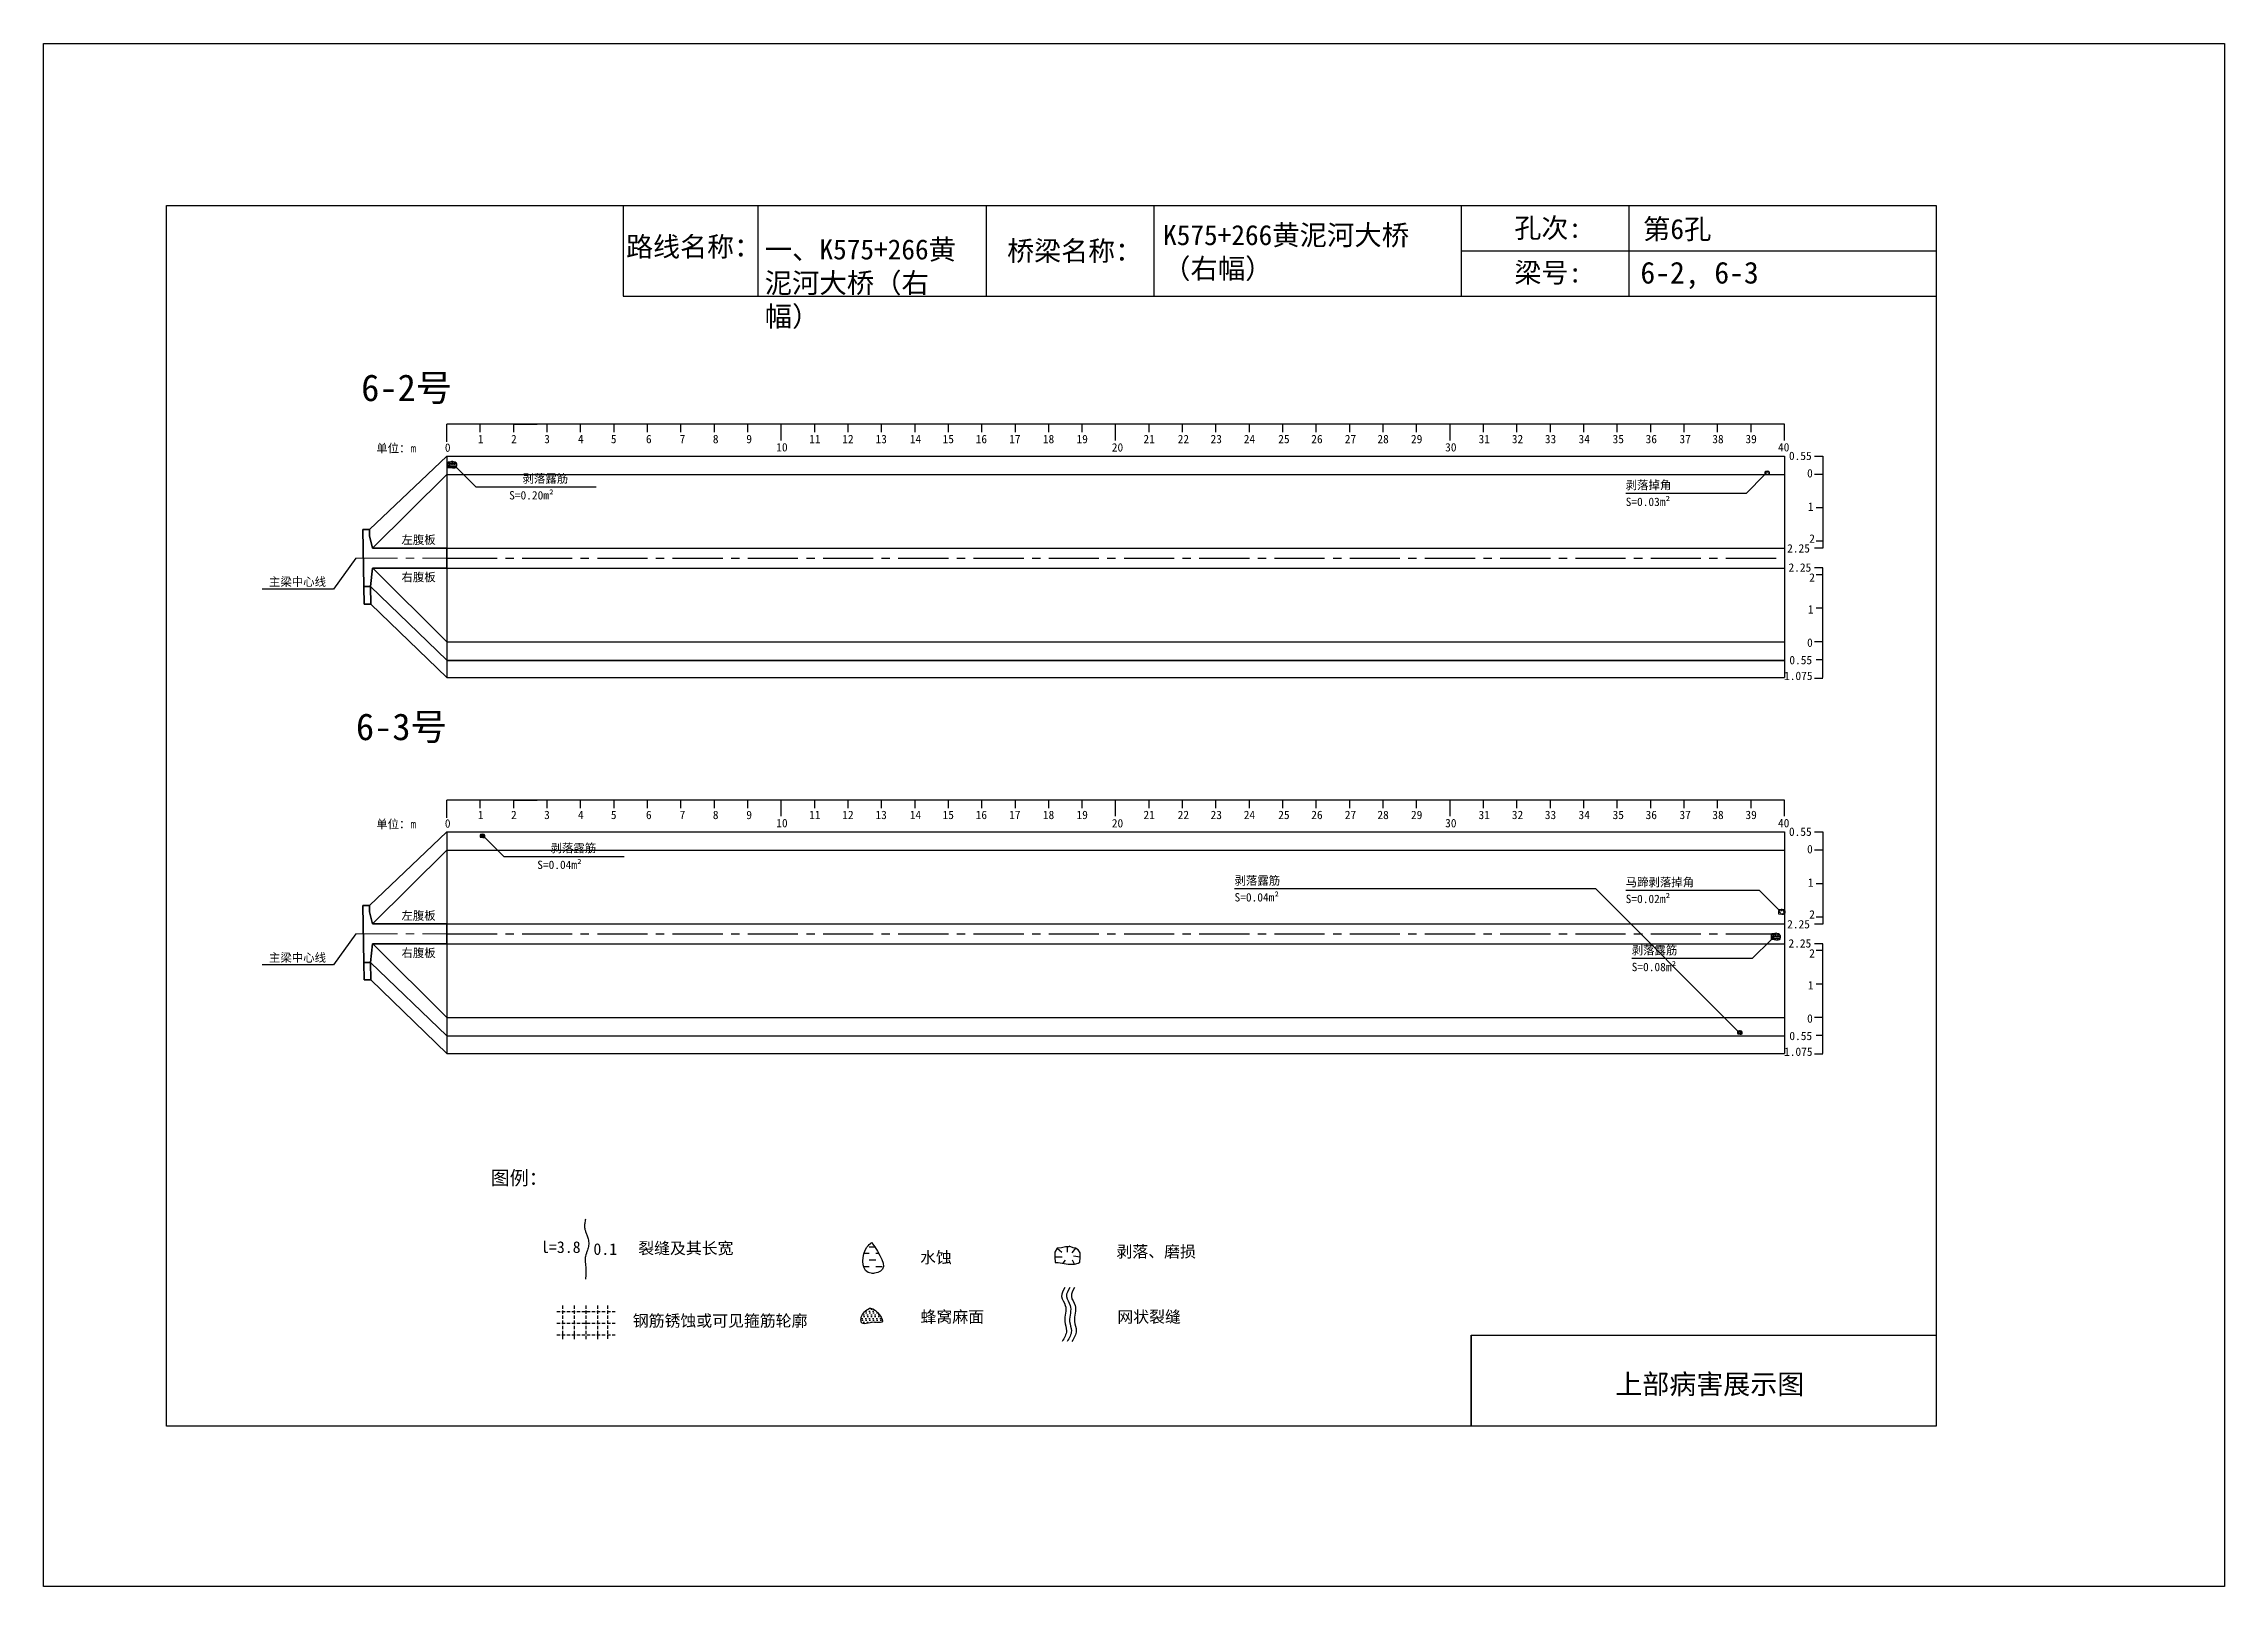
# Model space of a CAD drawing. Header units: millimetres. Extents: x -37 to 615, y -48 to 413.
import ezdxf

# ---------------------------------------------------------------- set-up
doc = ezdxf.new("R2010")
doc.units = ezdxf.units.MM
for name, pattern in [('CENTER', [2, 1.25, -0.25, 0.25, -0.25]), ('CENTER2', [1.125, 0.75, -0.125, 0.125, -0.125]), ('DASHED', [0.75, 0.5, -0.25])]:
    doc.linetypes.add(name, pattern=pattern)
for name, color, linetype in [('加固措施', 7, 'Continuous'), ('图层1', 7, 'Continuous'), ('病害', 5, 'Continuous'), ('轮廓', 3, 'Continuous')]:
    doc.layers.add(name, color=color, linetype=linetype)
doc.layers.add('虚线', color=7, linetype='Continuous', lineweight=30)
doc.styles.get("Standard").update_dxf_attribs({"font": ''})
doc.styles.add('汉字', font='')
doc.styles.get('Standard').set_extended_font_data('SimSun')
doc.styles.get('汉字').set_extended_font_data('SimSun')
pattern_1 = [(0, (-3997.7199, -288.9294), (0.55266586, 1.10533173), [0, -1.10533173])]
pattern_2 = [(0, (-6886.571, -700.7115), (0.55266586, 1.10533173), [0, -1.10533173])]
pattern_3 = [(0, (-3576.1421, -199.0757), (1.9895971, 1.9895971), [1.9895971, -1.9895971])]

# ---------------------------------------------------------------- blocks, each defined once
blk = doc.blocks.new('adfsd')
at = {"lineweight": -2, "ltscale": 0.5}
for p, q in [((1140.897, -3083.694), (1140.936, -3083.729)), ((1140.983, -3083.682), (1140.981, -3083.729)), ((1141.053, -3083.694), (1141.022, -3083.735)), ((1140.876, -3083.768), (1140.94, -3083.769)), ((1140.948, -3083.824), (1140.969, -3083.796)), ((1141.045, -3083.83), (1141.028, -3083.796)), ((1141.094, -3083.772), (1141.036, -3083.763))]:
    blk.add_line(p, q, dxfattribs=at)
blk.add_lwpolyline([(1141, -3083.682), (1140.967, -3083.682), (1140.934, -3083.69), (1140.897, -3083.694), (1140.876, -3083.727), (1140.876, -3083.768), (1140.88, -3083.818), (1140.905, -3083.818), (1140.991, -3083.83), (1141.045, -3083.83), (1141.078, -3083.822), (1141.09, -3083.814), (1141.094, -3083.772), (1141.094, -3083.735), (1141.078, -3083.707), (1141.053, -3083.694), (1141.033, -3083.69), (1141, -3083.678)], dxfattribs=at)
blk = doc.blocks.new('chi')
at = {"color": 0}
for p, q in [((1147.409, -3079.329), (1147.409, -3078.8)), ((1187.409, -3078.8), (1147.409, -3078.8)), ((1148.409, -3079.041), (1148.409, -3078.8)), ((1149.409, -3079.041), (1149.409, -3078.8)), ((1149.409, -3078.8), (1150.109, -3078.8)), ((1150.409, -3079.041), (1150.409, -3078.8)), ((1151.409, -3079.041), (1151.409, -3078.8)), ((1152.409, -3079.041), (1152.409, -3078.8)), ((1153.409, -3079.041), (1153.409, -3078.8)), ((1154.409, -3079.041), (1154.409, -3078.8)), ((1155.409, -3079.041), (1155.409, -3078.8)), ((1156.409, -3079.041), (1156.409, -3078.8)), ((1157.409, -3079.283), (1157.409, -3078.8)), ((1158.409, -3079.041), (1158.409, -3078.8)), ((1159.409, -3079.041), (1159.409, -3078.8)), ((1160.409, -3079.041), (1160.409, -3078.8)), ((1161.409, -3079.041), (1161.409, -3078.8)), ((1162.409, -3079.041), (1162.409, -3078.8)), ((1163.409, -3079.041), (1163.409, -3078.8)), ((1164.409, -3079.041), (1164.409, -3078.8)), ((1165.409, -3079.041), (1165.409, -3078.8)), ((1166.409, -3079.041), (1166.409, -3078.8)), ((1167.409, -3079.283), (1167.409, -3078.8)), ((1168.409, -3079.041), (1168.409, -3078.8)), ((1169.409, -3079.041), (1169.409, -3078.8)), ((1170.409, -3079.041), (1170.409, -3078.8)), ((1171.409, -3079.041), (1171.409, -3078.8)), ((1172.409, -3079.041), (1172.409, -3078.8)), ((1173.409, -3079.041), (1173.409, -3078.8)), ((1174.409, -3079.041), (1174.409, -3078.8)), ((1175.409, -3079.041), (1175.409, -3078.8)), ((1176.409, -3079.041), (1176.409, -3078.8)), ((1177.409, -3079.283), (1177.409, -3078.8)), ((1178.409, -3079.041), (1178.409, -3078.8)), ((1179.409, -3079.041), (1179.409, -3078.8)), ((1180.409, -3079.041), (1180.409, -3078.8)), ((1181.409, -3079.041), (1181.409, -3078.8)), ((1182.409, -3079.041), (1182.409, -3078.8)), ((1183.409, -3079.041), (1183.409, -3078.8)), ((1184.409, -3079.041), (1184.409, -3078.8)), ((1185.409, -3079.041), (1185.409, -3078.8)), ((1186.409, -3079.041), (1186.409, -3078.8)), ((1187.409, -3079.283), (1187.409, -3078.8))]:
    blk.add_line(p, q, dxfattribs=at)
for s, p in [('0', (1147.349, -3079.623)), ('1', (1148.339, -3079.368)), ('2', (1149.328, -3079.368)), ('3', (1150.319, -3079.368)), ('4', (1151.329, -3079.368)), ('5', (1152.313, -3079.368)), ('6', (1153.363, -3079.368)), ('7', (1154.37, -3079.368)), ('8', (1155.363, -3079.368)), ('9', (1156.363, -3079.368)), ('10', (1157.259, -3079.613)), ('11', (1158.242, -3079.368)), ('12', (1159.233, -3079.368)), ('13', (1160.227, -3079.368)), ('14', (1161.252, -3079.368)), ('15', (1162.233, -3079.368)), ('16', (1163.223, -3079.368)), ('17', (1164.224, -3079.368)), ('18', (1165.232, -3079.368)), ('19', (1166.238, -3079.368)), ('20', (1167.294, -3079.617)), ('21', (1168.24, -3079.368)), ('22', (1169.264, -3079.368)), ('23', (1170.247, -3079.368)), ('24', (1171.24, -3079.368)), ('25', (1172.271, -3079.368)), ('26', (1173.258, -3079.368)), ('27', (1174.261, -3079.368)), ('28', (1175.236, -3079.368)), ('29', (1176.24, -3079.368)), ('30', (1177.262, -3079.613)), ('31', (1178.261, -3079.368)), ('32', (1179.256, -3079.368)), ('33', (1180.243, -3079.368)), ('34', (1181.251, -3079.368)), ('35', (1182.269, -3079.368)), ('36', (1183.256, -3079.368)), ('37', (1184.269, -3079.368)), ('38', (1185.251, -3079.368)), ('39', (1186.242, -3079.368)), ('40', (1187.216, -3079.613))]:
    blk.add_text(s, height=0.25).set_placement(p)
blk = doc.blocks.new('kopp')
at = {"color": 0}
for p, q in [((1188.308, -3078.25), (1188.558, -3078.25)), ((1188.558, -3078.25), (1188.558, -3078.8)), ((1188.558, -3078.8), (1188.308, -3078.8)), ((1188.558, -3078.8), (1188.558, -3079.8)), ((1188.558, -3079.8), (1188.358, -3079.8)), ((1188.558, -3079.8), (1188.558, -3079.8)), ((1188.558, -3079.8), (1188.558, -3080.8)), ((1188.558, -3081.009), (1188.308, -3081.009)), ((1188.558, -3080.8), (1188.358, -3080.8)), ((1188.558, -3080.8), (1188.558, -3081.009)), ((1188.558, -3081.592), (1188.308, -3081.592)), ((1188.558, -3081.8), (1188.358, -3081.8)), ((1188.558, -3081.8), (1188.558, -3081.592)), ((1188.558, -3082.8), (1188.558, -3081.8)), ((1188.558, -3082.8), (1188.358, -3082.8)), ((1188.558, -3083.8), (1188.558, -3082.8)), ((1188.558, -3082.8), (1188.558, -3082.8)), ((1188.558, -3083.8), (1188.308, -3083.8)), ((1188.558, -3084.875), (1188.558, -3083.8)), ((1188.558, -3084.338), (1188.358, -3084.338)), ((1188.308, -3084.888), (1188.558, -3084.888))]:
    blk.add_line(p, q, dxfattribs=at)
for s, p in [('0.55', (1187.543, -3078.37)), ('0', (1188.086, -3078.891)), ('1', (1188.109, -3079.89)), ('2', (1188.15, -3080.842)), ('2.25', (1187.49, -3081.135)), ('2.25', (1187.53, -3081.708)), ('2', (1188.15, -3082.006)), ('1', (1188.109, -3082.959)), ('0', (1188.086, -3083.954)), ('0.55', (1187.556, -3084.474)), ('1.075', (1187.398, -3084.946))]:
    blk.add_text(s, height=0.25).set_placement(p)

msp = doc.modelspace()

# ---------------------------------------------------------------- hatches: boundary and pattern name
at = {"layer": '加固措施', "lineweight": -2}
h = msp.add_hatch(dxfattribs=at)
h.set_pattern_fill('DASH', color=256, scale=0.626645)
h.set_pattern_definition(pattern_3)
edge = h.paths.add_edge_path()
edge.add_spline(control_points=[(210.85, 54.88), (210.36, 54.45), (208.03, 52.39), (207.41, 44.9), (216.74, 46.23), (213.29, 51.3), (210.85, 54.88)], knot_values=[0, 0, 0, 0, 3.237042, 15.187225, 21.182779, 35.601669, 35.601669, 35.601669, 35.601669], degree=3, periodic=0)
h = msp.add_hatch(dxfattribs=at)
h.set_pattern_fill('DASH', color=256, scale=0.626645)
h.set_pattern_definition(pattern_3)
edge = h.paths.add_edge_path()
edge.add_spline(control_points=[(210.85, 54.88), (210.36, 54.45), (208.03, 52.39), (207.41, 44.9), (216.74, 46.23), (213.29, 51.3), (210.85, 54.88)], knot_values=[0, 0, 0, 0, 3.237042, 15.187225, 21.182779, 35.601669, 35.601669, 35.601669, 35.601669], degree=3, periodic=0)
h = msp.add_hatch(dxfattribs=at)
h.set_pattern_fill('DOTS', scale=0.696272)
h.set_pattern_definition(pattern_1)
edge = h.paths.add_edge_path()
edge.add_spline(control_points=[(210.19, 35.22), (209.15, 34.51), (207.68, 33.49), (207.52, 29.75), (211, 31.47), (215.72, 30.12), (212.21, 35.3), (210.31, 35.22), (210.19, 35.22)], knot_values=[0, 0, 0, 0, 5.205471, 7.397577, 12.944796, 16.169923, 23.88441, 24.400432, 24.400432, 24.400432, 24.400432], degree=3, periodic=0)
h = msp.add_hatch(dxfattribs=at)
h.set_pattern_fill('DOTS', scale=0.696272)
h.set_pattern_definition(pattern_1)
edge = h.paths.add_edge_path()
edge.add_spline(control_points=[(210.19, 35.22), (209.15, 34.51), (207.68, 33.49), (207.52, 29.75), (211, 31.47), (215.72, 30.12), (212.21, 35.3), (210.31, 35.22), (210.19, 35.22)], knot_values=[0, 0, 0, 0, 5.205471, 7.397577, 12.944796, 16.169923, 23.88441, 24.400432, 24.400432, 24.400432, 24.400432], degree=3, periodic=0)
at = {"layer": '病害', "lineweight": -2}
h = msp.add_hatch(dxfattribs=at)
h.set_pattern_fill('DOTS', color=4, scale=0.696272, style=0)
h.set_pattern_definition(pattern_2)
edge = h.paths.add_edge_path()
edge.add_spline(control_points=[(210.19, 35.22), (209.15, 34.51), (207.68, 33.49), (207.52, 29.75), (211, 31.47), (215.72, 30.12), (212.21, 35.3), (210.31, 35.22), (210.19, 35.22)], knot_values=[0, 0, 0, 0, 1.041094, 1.479515, 2.588959, 3.233985, 4.776882, 4.880086, 4.880086, 4.880086, 4.880086], degree=3, periodic=0)
h = msp.add_hatch(dxfattribs=at)
h.set_pattern_fill('DOTS', color=4, scale=0.696272, style=0)
h.set_pattern_definition(pattern_2)
edge = h.paths.add_edge_path()
edge.add_spline(control_points=[(210.19, 35.22), (209.15, 34.51), (207.68, 33.49), (207.52, 29.75), (211, 31.47), (215.72, 30.12), (212.21, 35.3), (210.31, 35.22), (210.19, 35.22)], knot_values=[0, 0, 0, 0, 1.041094, 1.479515, 2.588959, 3.233985, 4.776882, 4.880086, 4.880086, 4.880086, 4.880086], degree=3, periodic=0)

# ---------------------------------------------------------------- linework, layer by layer
at = {"color": 0, "linetype": 'ByBlock'}
for p, q in [((0, 364.85), (529.17, 364.85)), ((0, 0), (0, 364.85)), ((136.5, 364.85), (136.5, 337.72)), ((245.1, 364.85), (245.1, 337.72)), ((387.13, 364.85), (387.13, 337.72)), ((437.29, 364.79), (437.29, 337.66)), ((529.17, 364.85), (529.17, 0)), ((136.5, 337.72), (529.17, 337.72)), ((390.12, 0), (390.12, 27.12)), ((390.12, 27.12), (529.17, 27.12)), ((529.17, 0), (0, 0))]:
    msp.add_line(p, q, dxfattribs=at)
at = {"color": 0}
for p, q in [((60.65, 267.93), (83.82, 289.93)), ((83.82, 289.93), (83.82, 223.68)), ((83.82, 289.93), (483.82, 289.93)), ((483.82, 289.93), (483.82, 223.68)), ((61.57, 262.43), (83.82, 284.43)), ((83.82, 262.43), (483.82, 262.43)), ((483.82, 262.43), (483.82, 259.43)), ((56.57, 259.43), (49.96, 250.17)), ((61.64, 256.43), (83.82, 234.43)), ((83.82, 256.43), (483.82, 256.43)), ((49.96, 250.17), (28.63, 250.17)), ((60.99, 250.93), (83.82, 228.93)), ((61.09, 245.68), (83.82, 223.68)), ((83.82, 234.43), (483.82, 234.43)), ((83.82, 228.93), (483.82, 228.93)), ((83.82, 228.81), (483.82, 228.81)), ((83.82, 223.68), (483.82, 223.68)), ((60.65, 155.59), (83.82, 177.59)), ((83.82, 177.59), (83.82, 111.34)), ((83.82, 177.59), (483.82, 177.59)), ((483.82, 177.59), (483.82, 111.34)), ((61.57, 150.08), (83.82, 172.09)), ((83.82, 172.09), (483.82, 172.09)), ((83.82, 150.09), (483.82, 150.09)), ((483.82, 150.09), (483.82, 147.09)), ((56.57, 147.09), (49.96, 137.83)), ((61.64, 144.09), (83.82, 122.09)), ((83.82, 144.09), (483.82, 144.09)), ((49.96, 137.83), (28.63, 137.83)), ((60.99, 138.59), (83.82, 116.59)), ((61.09, 133.34), (83.82, 111.34)), ((83.82, 122.09), (483.82, 122.09)), ((83.82, 116.59), (483.82, 116.59)), ((83.82, 111.34), (483.82, 111.34))]:
    msp.add_line(p, q, dxfattribs=at)
at = {"color": 1, "linetype": 'DASHED'}
for p, q in [((84, 287.81), (86.79, 287.81)), ((84, 287.32), (86.79, 287.32)), ((84.7, 286.35), (84.7, 288.29)), ((85.39, 286.35), (85.39, 288.29)), ((86.09, 286.35), (86.09, 288.29)), ((84, 286.83), (86.79, 286.83)), ((93.8, 176.62), (95.19, 176.62)), ((93.8, 176.38), (95.19, 176.38)), ((93.8, 176.14), (95.19, 176.14)), ((94.15, 175.89), (94.15, 176.87)), ((94.5, 175.89), (94.5, 176.87)), ((94.85, 175.89), (94.85, 176.87)), ((479.8, 146.81), (482.59, 146.81)), ((479.8, 146.33), (482.59, 146.33)), ((479.8, 145.84), (482.59, 145.84)), ((480.5, 145.35), (480.5, 147.3)), ((481.19, 145.35), (481.19, 147.3)), ((481.89, 145.35), (481.89, 147.3)), ((469.8, 117.86), (471.19, 117.86)), ((469.8, 117.62), (471.19, 117.62)), ((470.15, 117.13), (470.15, 118.11)), ((470.5, 117.13), (470.5, 118.11)), ((470.85, 117.13), (470.85, 118.11)), ((469.8, 117.38), (471.19, 117.38))]:
    msp.add_line(p, q, dxfattribs=at)
at = {"color": 7}
for p, q in [((84, 287.13), (84.82, 287.12)), ((84.26, 288.08), (84.77, 287.64)), ((85.37, 288.24), (85.34, 287.64)), ((86.26, 288.08), (85.86, 287.56)), ((86.79, 287.08), (86.04, 287.2)), ((84.92, 286.42), (85.19, 286.78)), ((86.16, 286.35), (85.94, 286.78)), ((478, 284.79), (478.41, 284.79)), ((478.13, 285.27), (478.38, 285.05)), ((478.46, 284.44), (478.59, 284.62)), ((478.68, 285.35), (478.67, 285.05)), ((479.13, 285.27), (478.93, 285.01)), ((479.08, 284.4), (478.97, 284.62)), ((479.39, 284.77), (479.02, 284.83)), ((93.8, 176.29), (94.21, 176.28)), ((93.93, 176.76), (94.18, 176.54)), ((94.26, 175.93), (94.39, 176.11)), ((94.48, 176.84), (94.47, 176.54)), ((94.93, 176.76), (94.73, 176.5)), ((94.88, 175.89), (94.77, 176.11)), ((95.19, 176.26), (94.82, 176.32)), ((482, 153.57), (482.59, 153.56)), ((482.19, 154.24), (482.55, 153.93)), ((482.66, 153.06), (482.85, 153.31)), ((482.98, 154.36), (482.96, 153.93)), ((483.62, 154.24), (483.34, 153.87)), ((483.55, 153), (483.39, 153.31)), ((484, 153.53), (483.47, 153.61)), ((479.8, 146.14), (480.62, 146.13)), ((480.06, 147.09), (480.57, 146.65)), ((480.72, 145.43), (480.99, 145.79)), ((481.17, 147.25), (481.14, 146.65)), ((482.06, 147.09), (481.66, 146.57)), ((481.96, 145.35), (481.74, 145.79)), ((482.59, 146.09), (481.84, 146.21)), ((469.8, 117.53), (470.21, 117.52)), ((469.93, 118), (470.18, 117.78)), ((470.48, 118.08), (470.47, 117.78)), ((470.93, 118), (470.73, 117.74)), ((471.19, 117.5), (470.82, 117.56)), ((470.26, 117.17), (470.39, 117.35)), ((470.88, 117.13), (470.77, 117.35))]:
    msp.add_line(p, q, dxfattribs=at)
msp.add_line((83.82, 284.43), (483.82, 284.43))
at = {"color": 1, "linetype": 'CENTER2', "ltscale": 20}
for p, q in [((83.82, 259.43), (483.82, 259.43)), ((83.82, 147.09), (483.82, 147.09))]:
    msp.add_line(p, q, dxfattribs=at)
at = {"color": 1, "linetype": 'DASHED', "ltscale": 2}
for p, q in [((116.71, 34.25), (134.11, 34.25)), ((116.71, 34.25), (134.11, 34.25)), ((118.45, 35.99), (118.45, 25.55)), ((118.45, 35.99), (118.45, 25.55)), ((121.93, 35.99), (121.93, 25.55)), ((121.93, 35.99), (121.93, 25.55)), ((125.41, 35.99), (125.41, 25.55)), ((125.41, 35.99), (125.41, 25.55)), ((128.89, 35.99), (128.89, 25.55)), ((128.89, 35.99), (128.89, 25.55)), ((131.87, 36.02), (131.87, 25.57)), ((131.87, 36.02), (131.87, 25.57)), ((116.71, 30.77), (134.11, 30.77)), ((116.71, 30.77), (134.11, 30.77)), ((116.71, 27.29), (134.11, 27.29)), ((116.71, 27.29), (134.11, 27.29))]:
    msp.add_line(p, q, dxfattribs=at)
at = {"color": 3, "linetype": 'ByBlock'}
msp.add_lwpolyline([(-36.77, 413.19), (615.38, 413.19), (615.38, -47.93), (-36.77, -47.93)], close=True, dxfattribs=at)
at = {"color": 7}
for points in [[(85.58, 288.24), (85.16, 288.24), (84.74, 288.13), (84.26, 288.08), (84, 287.66), (84, 287.13), (84.05, 286.5), (84.37, 286.5), (85.47, 286.35), (86.16, 286.35), (86.58, 286.45), (86.74, 286.56), (86.79, 287.08), (86.79, 287.56), (86.58, 287.92), (86.26, 288.08), (86, 288.13), (85.58, 288.29)], [(86.79, 286.35), (92.45, 280.69), (128.45, 280.69)], [(478, 284.4), (472.34, 278.74), (436.34, 278.74)], [(478.79, 285.35), (478.58, 285.35), (478.37, 285.29), (478.13, 285.27), (478, 285.06), (478, 284.79), (478.03, 284.48), (478.18, 284.48), (478.74, 284.4), (479.08, 284.4), (479.29, 284.45), (479.37, 284.51), (479.39, 284.77), (479.39, 285), (479.29, 285.19), (479.13, 285.27), (479, 285.29), (478.79, 285.37)], [(94.59, 176.84), (94.38, 176.84), (94.17, 176.79), (93.93, 176.76), (93.8, 176.55), (93.8, 176.29), (93.83, 175.97), (93.98, 175.97), (94.54, 175.89), (94.88, 175.89), (95.09, 175.94), (95.17, 176), (95.19, 176.26), (95.19, 176.5), (95.09, 176.68), (94.93, 176.76), (94.8, 176.79), (94.59, 176.87)], [(95.19, 175.89), (100.85, 170.24), (136.85, 170.24)], [(469.8, 118.11), (427.37, 160.53), (319.37, 160.53)], [(482, 154.4), (476.34, 160.05), (436.34, 160.05)], [(483.13, 154.36), (482.83, 154.36), (482.53, 154.28), (482.19, 154.24), (482, 153.94), (482, 153.57), (482.04, 153.11), (482.26, 153.11), (483.06, 153), (483.55, 153), (483.85, 153.08), (483.96, 153.15), (484, 153.53), (484, 153.87), (483.85, 154.13), (483.62, 154.24), (483.43, 154.28), (483.13, 154.4)], [(479.8, 145.35), (474.14, 139.7), (438.14, 139.7)], [(481.38, 147.25), (480.96, 147.25), (480.54, 147.14), (480.06, 147.09), (479.8, 146.67), (479.8, 146.14), (479.85, 145.51), (480.17, 145.51), (481.27, 145.35), (481.96, 145.35), (482.38, 145.46), (482.54, 145.56), (482.59, 146.09), (482.59, 146.56), (482.38, 146.93), (482.06, 147.09), (481.8, 147.14), (481.38, 147.3)], [(470.59, 118.08), (470.38, 118.08), (470.17, 118.03), (469.93, 118), (469.8, 117.79), (469.8, 117.53), (469.83, 117.21), (469.98, 117.21), (470.54, 117.13), (470.88, 117.13), (471.09, 117.19), (471.17, 117.24), (471.19, 117.5), (471.19, 117.74), (471.09, 117.92), (470.93, 118), (470.8, 118.03), (470.59, 118.11)]]:
    msp.add_lwpolyline(points, dxfattribs=at)
for points in [[(268.59, 41.36), (268.08, 40.47), (267.03, 38.67), (269.71, 35.55), (267.97, 31.9), (269.63, 28.26), (268.46, 26.35), (267.82, 25.31)], [(268.59, 41.36), (268.08, 40.47), (267.03, 38.67), (269.71, 35.55), (267.97, 31.9), (269.63, 28.26), (268.46, 26.35), (267.82, 25.31)], [(270.07, 41.36), (269.55, 40.47), (268.51, 38.67), (271.18, 35.55), (269.44, 31.9), (271.1, 28.26), (269.94, 26.35), (269.3, 25.31)], [(270.07, 41.36), (269.55, 40.47), (268.51, 38.67), (271.18, 35.55), (269.44, 31.9), (271.1, 28.26), (269.94, 26.35), (269.3, 25.31)], [(271.52, 41.36), (271, 40.47), (269.96, 38.67), (272.63, 35.55), (270.89, 31.9), (272.55, 28.26), (271.39, 26.35), (270.75, 25.31)], [(271.52, 41.36), (271, 40.47), (269.96, 38.67), (272.63, 35.55), (270.89, 31.9), (272.55, 28.26), (271.39, 26.35), (270.75, 25.31)]]:
    msp.add_open_spline(points, degree=3, knots=[0, 0, 0, 0, 2.808133, 5.677796, 10.461234, 13.324406, 16.732801, 16.732801, 16.732801, 16.732801])
at = {"lineweight": -2}
msp.add_open_spline([(210.19, 35.22), (209.15, 34.51), (207.68, 33.49), (207.52, 29.75), (211, 31.47), (215.72, 30.12), (212.21, 35.3), (210.31, 35.22), (210.19, 35.22)], degree=3, knots=[0, 0, 0, 0, 3.624423, 5.150725, 9.013098, 11.258664, 16.630045, 16.989336, 16.989336, 16.989336, 16.989336], dxfattribs=at)
msp.add_open_spline([(210.19, 35.22), (209.15, 34.51), (207.68, 33.49), (207.52, 29.75), (211, 31.47), (215.72, 30.12), (212.21, 35.3), (210.31, 35.22), (210.19, 35.22)], degree=3, knots=[0, 0, 0, 0, 3.624423, 5.150725, 9.013098, 11.258664, 16.630045, 16.989336, 16.989336, 16.989336, 16.989336], dxfattribs=at)
at = {"layer": '加固措施', "lineweight": -2}
msp.add_open_spline([(210.85, 54.88), (210.36, 54.45), (208.03, 52.39), (207.41, 44.9), (216.74, 46.23), (213.29, 51.3), (210.85, 54.88)], degree=3, knots=[0, 0, 0, 0, 2.028466, 9.51698, 13.274057, 22.309569, 22.309569, 22.309569, 22.309569], dxfattribs=at)
msp.add_open_spline([(210.85, 54.88), (210.36, 54.45), (208.03, 52.39), (207.41, 44.9), (216.74, 46.23), (213.29, 51.3), (210.85, 54.88)], degree=3, knots=[0, 0, 0, 0, 2.028466, 9.51698, 13.274057, 22.309569, 22.309569, 22.309569, 22.309569], dxfattribs=at)
at = {"layer": '图层1', "lineweight": -2}
msp.add_open_spline([(125.25, 61.82), (125.22, 61.61), (125.18, 61.39), (125.07, 60.75), (125.02, 60.35), (124.99, 59.78), (125, 59.6), (125.02, 59.31), (125.03, 59.21), (125.06, 59), (125.09, 58.89), (125.19, 58.51), (125.29, 58.21), (125.54, 57.57), (125.69, 57.22), (125.96, 56.46), (126.09, 56.04), (126.21, 55.34), (126.24, 55.06), (126.25, 54.51), (126.23, 54.25), (126.16, 53.74), (126.11, 53.5), (126, 53.03), (125.93, 52.81), (125.76, 52.25), (125.64, 51.93), (125.45, 51.33), (125.36, 51.04), (125.27, 50.66), (125.24, 50.54), (125.21, 50.32), (125.2, 50.23), (125.18, 50.03), (125.17, 49.92), (125.17, 49.54), (125.18, 49.25), (125.23, 48.62), (125.27, 48.29), (125.33, 47.7), (125.35, 47.46), (125.38, 47), (125.39, 46.78), (125.4, 46.36), (125.4, 46.16), (125.39, 45.54), (125.37, 45.14), (125.32, 44.45), (125.3, 44.15), (125.27, 43.85)], degree=3, knots=[0, 0, 0, 0, 0.93103, 0.93103, 2.904338, 2.904338, 3.933552, 3.933552, 4.598026, 4.598026, 5.2625, 5.2625, 6.799065, 6.799065, 8.335629, 8.335629, 9.872194, 9.872194, 10.744529, 10.744529, 11.616864, 11.616864, 12.4892, 12.4892, 13.361535, 13.361535, 14.755665, 14.755665, 16.149795, 16.149795, 16.835641, 16.835641, 17.410365, 17.410365, 17.98509, 17.98509, 19.45733, 19.45733, 20.929571, 20.929571, 21.910052, 21.910052, 22.722819, 22.722819, 23.535585, 23.535585, 25.161117, 25.161117, 26.428502, 26.428502, 26.428502, 26.428502], dxfattribs=at)
msp.add_open_spline([(125.25, 61.82), (125.22, 61.61), (125.18, 61.39), (125.07, 60.75), (125.02, 60.35), (124.99, 59.78), (125, 59.6), (125.02, 59.31), (125.03, 59.21), (125.06, 59), (125.09, 58.89), (125.19, 58.51), (125.29, 58.21), (125.54, 57.57), (125.69, 57.22), (125.96, 56.46), (126.09, 56.04), (126.21, 55.34), (126.24, 55.06), (126.25, 54.51), (126.23, 54.25), (126.16, 53.74), (126.11, 53.5), (126, 53.03), (125.93, 52.81), (125.76, 52.25), (125.64, 51.93), (125.45, 51.33), (125.36, 51.04), (125.27, 50.66), (125.24, 50.54), (125.21, 50.32), (125.2, 50.23), (125.18, 50.03), (125.17, 49.92), (125.17, 49.54), (125.18, 49.25), (125.23, 48.62), (125.27, 48.29), (125.33, 47.7), (125.35, 47.46), (125.38, 47), (125.39, 46.78), (125.4, 46.36), (125.4, 46.16), (125.39, 45.54), (125.37, 45.14), (125.32, 44.45), (125.3, 44.15), (125.27, 43.85)], degree=3, knots=[0, 0, 0, 0, 0.93103, 0.93103, 2.904338, 2.904338, 3.933552, 3.933552, 4.598026, 4.598026, 5.2625, 5.2625, 6.799065, 6.799065, 8.335629, 8.335629, 9.872194, 9.872194, 10.744529, 10.744529, 11.616864, 11.616864, 12.4892, 12.4892, 13.361535, 13.361535, 14.755665, 14.755665, 16.149795, 16.149795, 16.835641, 16.835641, 17.410365, 17.410365, 17.98509, 17.98509, 19.45733, 19.45733, 20.929571, 20.929571, 21.910052, 21.910052, 22.722819, 22.722819, 23.535585, 23.535585, 25.161117, 25.161117, 26.428502, 26.428502, 26.428502, 26.428502], dxfattribs=at)
at = {"layer": '病害', "color": 5}
for p, q in [((136.5, 364.85), (136.5, 337.72)), ((245.1, 364.85), (245.1, 337.72)), ((387.13, 364.85), (387.13, 337.72)), ((529.17, 364.85), (529.17, 337.72)), ((136.5, 337.72), (386.58, 337.72)), ((386.58, 337.72), (529.17, 337.72)), ((390.12, 27.12), (529.17, 27.12)), ((390.12, 27.12), (390.12, 0)), ((529.17, 27.12), (529.17, 0))]:
    msp.add_line(p, q, dxfattribs=at)
at = {"layer": '病害', "color": 0}
for p, q in [((176.83, 364.85), (176.83, 337.72)), ((295.25, 364.85), (295.25, 337.72)), ((387.14, 351.23), (529.17, 351.23))]:
    msp.add_line(p, q, dxfattribs=at)
at = {"layer": '虚线', "linetype": 'CENTER', "lineweight": 18, "ltscale": 10}
for p, q in [((56.57, 259.43), (83.82, 259.43)), ((56.57, 147.09), (83.82, 147.09))]:
    msp.add_line(p, q, dxfattribs=at)
at = {"layer": '轮廓', "color": 5, "lineweight": 35}
for p, q in [((58.99, 250.93), (58.65, 267.93)), ((58.65, 267.93), (60.65, 267.93)), ((60.69, 266.05), (60.65, 267.93)), ((61.57, 262.43), (60.69, 266.05)), ((83.82, 262.43), (61.57, 262.43)), ((83.82, 256.43), (83.82, 262.43)), ((60.99, 250.93), (61.63, 256.43)), ((83.82, 256.43), (61.63, 256.43)), ((58.99, 250.93), (60.99, 250.93)), ((59.09, 245.68), (58.99, 250.93)), ((61.09, 245.68), (60.99, 250.93)), ((59.09, 245.68), (61.09, 245.68)), ((58.99, 138.59), (58.65, 155.59)), ((58.65, 155.59), (60.65, 155.59)), ((60.69, 153.71), (60.65, 155.59)), ((61.57, 150.08), (60.69, 153.71)), ((83.82, 150.08), (61.57, 150.08)), ((83.82, 144.08), (83.82, 150.08)), ((60.99, 138.59), (61.63, 144.09)), ((83.82, 144.09), (61.63, 144.09)), ((58.99, 138.59), (60.99, 138.59)), ((59.09, 133.34), (58.99, 138.59)), ((61.09, 133.34), (60.99, 138.59)), ((59.09, 133.34), (61.09, 133.34))]:
    msp.add_line(p, q, dxfattribs=at)

# ---------------------------------------------------------------- block references
at = {"color": 0}
for name, p, xscale, yscale, zscale in [('chi', (-11390.27, 31087.43), 9.999999999994273, 9.999999999994273, 9.999999999994273), ('kopp', (-11390.27, 31072.43), 9.999999999994273, 9.999999999994273, 9.999999999994273), ('chi', (-11390.27, 30975.09), 9.999999999994273, 9.999999999994273, 9.999999999994273), ('kopp', (-11390.27, 30960.09), 9.999999999994273, 9.999999999994273, 9.999999999994273), ('adfsd', (-39452.38, 107407.64), 34.81359766870787, 34.81359766870787, 34.81359766870787), ('adfsd', (-39452.38, 107407.64), 34.81359766870787, 34.81359766870787, 34.81359766870787)]:
    msp.add_blockref(name, p, dxfattribs=dict(at, xscale=xscale, yscale=yscale, zscale=zscale))

# ---------------------------------------------------------------- texts
for s, p in [('单位：m', (62.7, 290.99)), ('左腹板', (70.24, 263.64)), ('右腹板', (70.24, 252.47)), ('主梁中心线', (30.63, 251.08)), ('单位：m', (62.7, 178.65)), ('左腹板', (70.24, 151.3)), ('主梁中心线', (30.63, 138.73)), ('右腹板', (70.24, 140.13))]:
    msp.add_text(s, height=2.5).set_placement(p)
at = {"color": 7}
for s, p in [('剥落露筋', (106.45, 281.94)), ('剥落掉角', (436.34, 279.99)), ('S=0.20m²', (102.45, 276.94)), ('S=0.03m²', (436.34, 274.99)), ('剥落露筋', (114.85, 171.49)), ('S=0.04m²', (110.85, 166.49)), ('剥落露筋', (319.37, 161.78)), ('马蹄剥落掉角', (436.34, 161.3)), ('S=0.04m²', (319.37, 156.78)), ('S=0.02m²', (436.34, 156.3)), ('剥落露筋', (438.14, 140.95)), ('S=0.08m²', (438.14, 135.95))]:
    msp.add_text(s, height=2.5, dxfattribs=at).set_placement(p)
at = {"linetype": 'ByBlock', "attachment_point": 1, "style": '汉字'}
for s, insert, char_height, width in [('K575+266黄泥河大桥（右幅）', (298, 358.97), 6, 87.5474), ('{\\C0;第6孔}', (441.52, 360.78), 6, 77.4135), ('{\\C0;一、K575+266黄泥河大桥（右幅）}', (178.87, 354.68), 6, 62.8604), ('{\\C0;6-2, 6-3}', (440.75, 347.98), 6.5, 84.1186), ('{\\C0;6-2号}', (58.2, 314.34), 8, 49.3496), ('{\\C0;6-3号}', (56.63, 213.01), 8, 49.3496)]:
    msp.add_mtext(s, dxfattribs=dict(at, insert=insert, char_height=char_height, width=width))
at = {"layer": '图层1', "style": '汉字'}
for s, p in [('孔次:', (403.05, 355.16)), ('路线名称：', (137.42, 349.54)), ('桥梁名称：', (251.38, 348.29)), ('梁号:', (403.08, 341.8)), ('上部病害展示图', (433.23, 9.56))]:
    msp.add_text(s, height=5.918, dxfattribs=at).set_placement(p)
at = {"layer": '图层1', "lineweight": -2, "attachment_point": 1}
for s, insert, char_height in [('图例：', (96.91, 76.23), 4.178), ('图例：', (96.91, 76.23), 4.178), ('l=3.8', (111.98, 55.21), 3.481), ('l=3.8', (111.98, 55.21), 3.481), ('0.1', (127.65, 54.63), 3.481), ('0.1', (127.65, 54.63), 3.481), ('裂缝及其长宽', (141.05, 54.88), 3.481), ('裂缝及其长宽', (141.05, 54.88), 3.481), ('水蚀', (225.33, 52.14), 3.481), ('水蚀', (225.33, 52.14), 3.481), ('剥落、磨损', (284.06, 53.89), 3.481), ('剥落、磨损', (284.06, 53.89), 3.481), ('钢筋锈蚀或可见箍筋轮廓', (139.42, 33.21), 3.4814), ('钢筋锈蚀或可见箍筋轮廓', (139.42, 33.21), 3.4814), ('蜂窝麻面', (225.48, 34.38), 3.481), ('蜂窝麻面', (225.48, 34.38), 3.481), ('网状裂缝', (284.32, 34.39), 3.481), ('网状裂缝', (284.32, 34.39), 3.481)]:
    msp.add_mtext(s, dxfattribs=dict(at, insert=insert, char_height=char_height))

doc.saveas('drawing.dxf')
